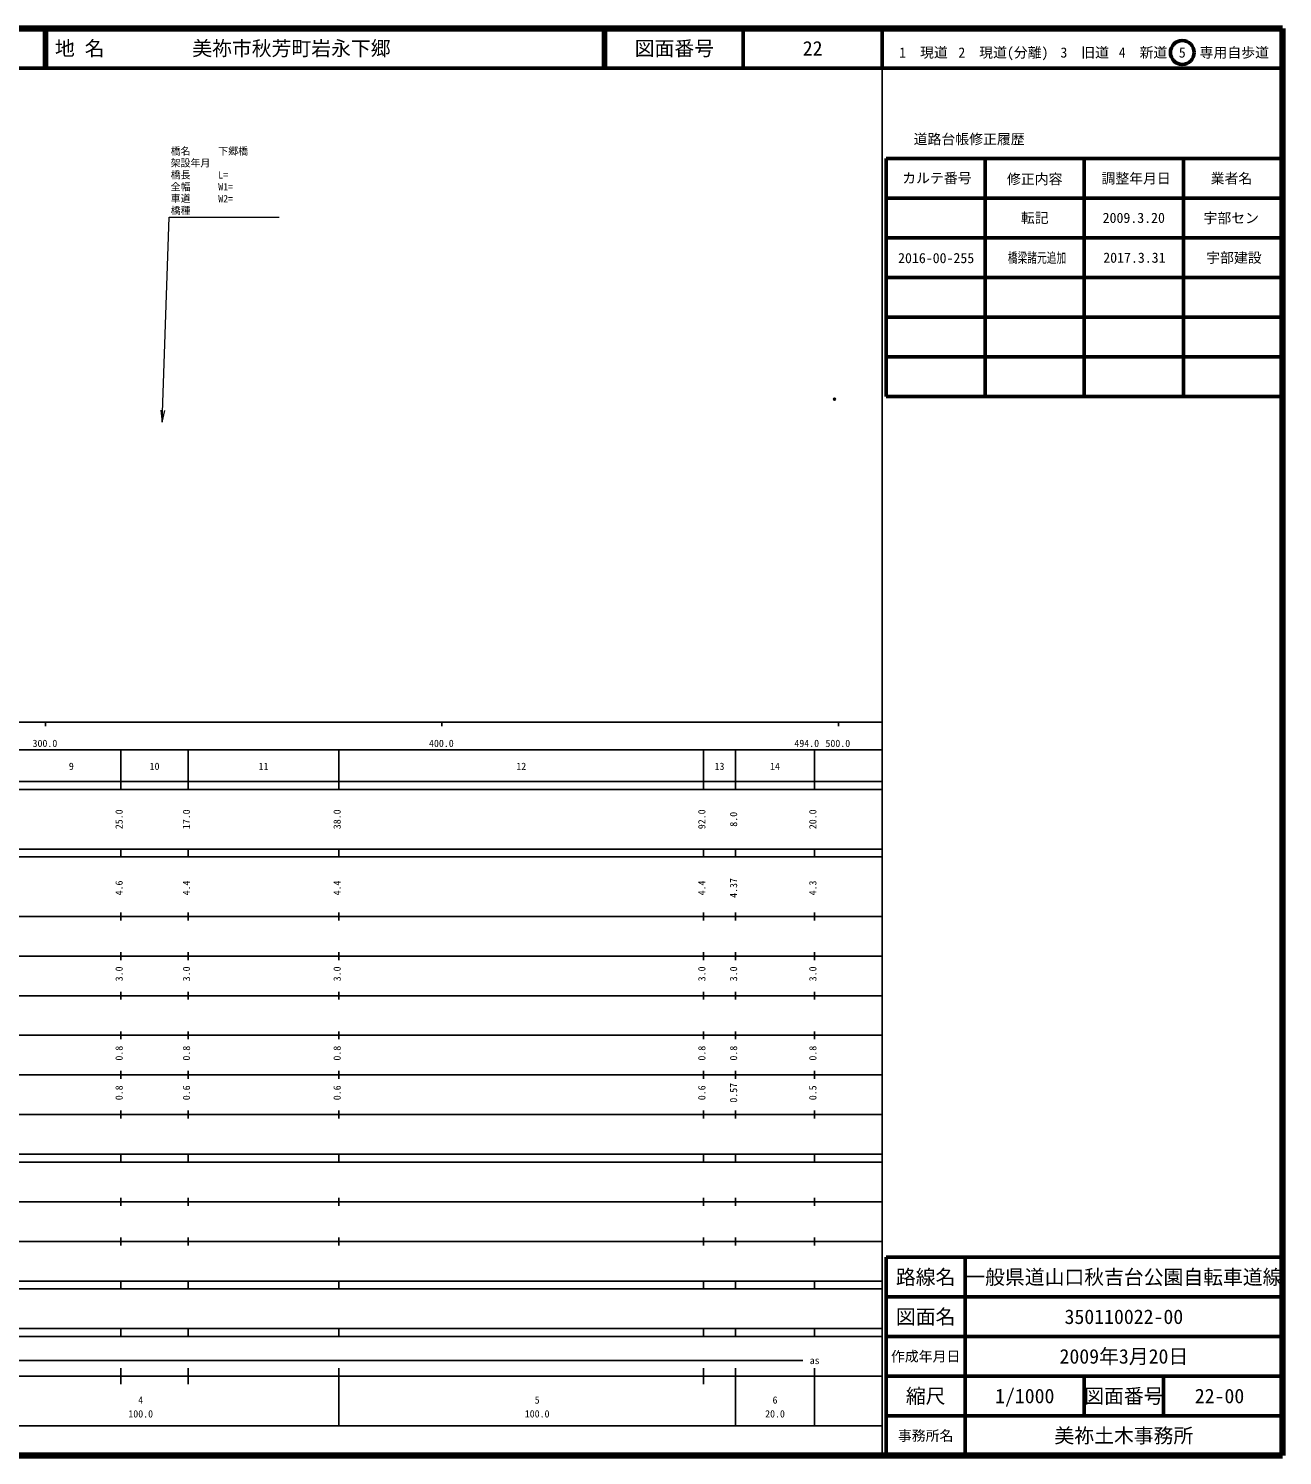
# Model space of a CAD drawing. Units: millimetres on the paper, with parts at other scales. Extents: x 40 to 680, y 20 to 380.
# Drawn here: x 363.7 to 680, y 20 to 380 of the extents above; entities that cross this region are included whole.
import ezdxf
from ezdxf.enums import TextEntityAlignment as Align

# ---------------------------------------------------------------- set-up
doc = ezdxf.new("R2010")
doc.units = ezdxf.units.MM
doc.header["$PDMODE"] = 32
doc.header["$PDSIZE"] = 0.5
doc.layers.add('M-OTRS', color=6, linetype='Continuous')
doc.layers.add('M-STR-HTXT', color=7, linetype='Continuous')
for name, color, linetype, lineweight in [('M-TTL', 2, 'Continuous', 140), ('M-TTL-BAND', 7, 'Continuous', 25), ('M-TTL-FRAM', 2, 'Continuous', 50), ('M-TTL-LINE', 7, 'Continuous', 50), ('M-TTL-TXT', 7, 'Continuous', 13)]:
    doc.layers.add(name, color=color, linetype=linetype, lineweight=lineweight)
doc.styles.add('ＭＳ ゴシック', font='')
doc.styles.get('ＭＳ ゴシック').set_extended_font_data('MS Gothic')

# ---------------------------------------------------------------- blocks, each defined once
blk = doc.blocks.new('open_arrow')
at = {"color": 0, "linetype": 'Continuous', "lineweight": -2}
blk.add_lwpolyline([(7.5, 1.25), (0, 0), (7.5, -1.25)], dxfattribs=at)

msp = doc.modelspace()

# ---------------------------------------------------------------- linework, layer by layer
at = {"layer": 'M-OTRS'}
msp.add_point((567.008, 286.485), dxfattribs=at)
at = {"layer": 'M-TTL'}
for p, q in [((680, 380), (40, 380)), ((680, 20), (680, 380)), ((40, 20), (680, 20))]:
    msp.add_line(p, q, dxfattribs=at)
at = {"layer": 'M-TTL-BAND'}
for p, q in [((579, 20), (579, 370)), ((40, 205), (579, 205)), ((368, 205), (368, 204)), ((468, 205), (468, 204)), ((568, 205), (568, 204)), ((68, 198), (579, 198)), ((387, 188), (387, 198)), ((404, 188), (404, 198)), ((442, 188), (442, 198)), ((534, 188), (534, 198)), ((542, 188), (542, 198)), ((562, 188), (562, 198)), ((40, 190), (579, 190)), ((40, 188), (579, 188)), ((40, 173), (579, 173)), ((387, 171), (387, 173)), ((404, 171), (404, 173)), ((442, 171), (442, 173)), ((534, 171), (534, 173)), ((542, 171), (542, 173)), ((562, 171), (562, 173)), ((40, 171), (579, 171)), ((40, 156), (579, 156)), ((387, 155), (387, 157)), ((404, 155), (404, 157)), ((442, 155), (442, 157)), ((534, 155), (534, 157)), ((542, 155), (542, 157)), ((562, 155), (562, 157)), ((46, 146), (579, 146)), ((387, 145), (387, 147)), ((404, 145), (404, 147)), ((442, 145), (442, 147)), ((534, 145), (534, 147)), ((542, 145), (542, 147)), ((562, 145), (562, 147)), ((387, 135), (387, 137)), ((404, 135), (404, 137)), ((442, 135), (442, 137)), ((534, 135), (534, 137)), ((542, 135), (542, 137)), ((562, 135), (562, 137)), ((52, 136), (579, 136)), ((46, 126), (579, 126)), ((387, 125), (387, 127)), ((404, 125), (404, 127)), ((442, 125), (442, 127)), ((534, 125), (534, 127)), ((542, 125), (542, 127)), ((562, 125), (562, 127)), ((52, 116), (579, 116)), ((387, 115), (387, 117)), ((404, 115), (404, 117)), ((442, 115), (442, 117)), ((534, 115), (534, 117)), ((542, 115), (542, 117)), ((562, 115), (562, 117)), ((46, 106), (579, 106)), ((387, 105), (387, 107)), ((404, 105), (404, 107)), ((442, 105), (442, 107)), ((534, 105), (534, 107)), ((542, 105), (542, 107)), ((562, 105), (562, 107)), ((40, 96), (579, 96)), ((40, 94), (579, 94)), ((387, 94), (387, 96)), ((404, 94), (404, 96)), ((442, 94), (442, 96)), ((534, 94), (534, 96)), ((542, 94), (542, 96)), ((562, 94), (562, 96)), ((49, 84), (579, 84)), ((387, 83), (387, 85)), ((404, 83), (404, 85)), ((442, 83), (442, 85)), ((534, 83), (534, 85)), ((542, 83), (542, 85)), ((562, 83), (562, 85)), ((40, 74), (579, 74)), ((387, 73), (387, 75)), ((404, 73), (404, 75)), ((442, 73), (442, 75)), ((534, 73), (534, 75)), ((542, 73), (542, 75)), ((562, 73), (562, 75)), ((40, 64), (579, 64)), ((40, 62), (579, 62)), ((387, 62), (387, 64)), ((404, 62), (404, 64)), ((442, 62), (442, 64)), ((534, 62), (534, 64)), ((542, 62), (542, 64)), ((562, 62), (562, 64)), ((40, 52), (579, 52)), ((387, 50), (387, 52)), ((404, 50), (404, 52)), ((442, 50), (442, 52)), ((534, 50), (534, 52)), ((542, 50), (542, 52)), ((562, 50), (562, 52)), ((40, 50), (579, 50)), ((71, 44), (559, 44)), ((40, 40), (579, 40)), ((387, 38), (387, 42)), ((404, 38), (404, 42)), ((442, 27.5), (442, 42)), ((534, 38), (534, 42)), ((542, 27.5), (542, 42)), ((562, 27.5), (562, 42)), ((68, 27.5), (579, 27.5))]:
    msp.add_line(p, q, dxfattribs=at)
at = {"layer": 'M-TTL-FRAM'}
for p, q in [((580, 347.197), (580, 287.197)), ((580, 347.197), (680, 347.197)), ((580, 287.197), (680, 287.197)), ((680, 70), (580, 70)), ((580, 70), (580, 20))]:
    msp.add_line(p, q, dxfattribs=at)
at = {"layer": 'M-TTL-LINE'}
for p, q in [((367.75, 380), (367.75, 370)), ((368.25, 380), (368.25, 370)), ((508.747, 380), (508.747, 370)), ((509.247, 380), (509.247, 370)), ((543.997, 380), (543.997, 370)), ((579, 380), (579, 370)), ((40, 370), (680, 370)), ((605, 347.197), (605, 287.197)), ((630, 347.197), (630, 287.197)), ((655, 347.197), (655, 287.197)), ((580, 337.197), (680, 337.197)), ((580, 327.197), (680, 327.197)), ((580, 317.197), (680, 317.197)), ((580, 307.197), (680, 307.197)), ((580, 297.197), (680, 297.197)), ((600, 70), (600, 20)), ((680, 60), (580, 60)), ((680, 50), (580, 50)), ((680, 40), (580, 40)), ((630, 40), (630, 30)), ((650, 40), (650, 30)), ((680, 30), (580, 30))]:
    msp.add_line(p, q, dxfattribs=at)
msp.add_circle((654.74, 373.958), 3, dxfattribs=at)
at = {"layer": 'M-TTL-TXT'}
msp.add_lwpolyline([(397.444, 280.663), (399.211, 332.436), (426.953, 332.436)], dxfattribs=at)

# ---------------------------------------------------------------- block references
at = {"layer": 'M-TTL-TXT', "xscale": 0.4, "yscale": 0.4, "rotation": 88}
msp.add_blockref('open_arrow', (397.444, 280.663), dxfattribs=at)

# ---------------------------------------------------------------- texts
at = {"layer": 'M-STR-HTXT', "style": 'ＭＳ ゴシック'}
for s, p in [('橋名', (399.564, 347.606)), ('下郷橋', (411.564, 347.606)), ('架設年月', (399.564, 344.606)), ('橋長', (399.564, 341.606)), ('L=', (411.564, 341.606)), ('全幅', (399.564, 338.606)), ('W1=', (411.564, 338.606)), ('橋種', (399.564, 332.606)), ('車道', (399.564, 335.666)), ('W2=', (411.564, 335.606))]:
    msp.add_text(s, height=1.833, dxfattribs=at).set_placement(p, align=Align.BOTTOM_LEFT)
at = {"layer": 'M-TTL-BAND', "style": 'ＭＳ ゴシック'}
for s, p in [('300.0', (367.844, 198.195)), ('400.0', (467.844, 198.195)), ('494.0', (560, 198.195)), ('500.0', (567.844, 198.195)), ('9', (374.5, 192.405)), ('10', (395.5, 192.405)), ('11', (423, 192.405)), ('12', (488, 192.405)), ('13', (538, 192.405)), ('14', (552, 192.405)), ('as', (562, 42.5)), ('4', (392, 32.523)), ('5', (492, 32.523)), ('6', (552, 32.523)), ('100.0', (392, 29.033)), ('100.0', (492, 29.033)), ('20.0', (552, 29.033))]:
    msp.add_text(s, height=1.833, dxfattribs=at).set_placement(p, align=Align.BOTTOM_CENTER)
for s, p in [('25.0', (388, 180.5)), ('17.0', (405, 180.5)), ('38.0', (443, 180.5)), ('92.0', (535, 180.5)), ('8.0', (543, 180.5)), ('20.0', (563, 180.5)), ('4.6', (388, 163.174)), ('4.4', (405, 163.174)), ('4.4', (443, 163.174)), ('4.4', (535, 163.174)), ('4.37', (543, 163.174)), ('4.3', (563, 163.174)), ('3.0', (388, 141.5)), ('3.0', (405, 141.5)), ('3.0', (443, 141.5)), ('3.0', (535, 141.5)), ('3.0', (543, 141.5)), ('3.0', (563, 141.5)), ('0.8', (388, 121.5)), ('0.8', (405, 121.5)), ('0.8', (443, 121.5)), ('0.8', (535, 121.5)), ('0.8', (543, 121.5)), ('0.8', (563, 121.5)), ('0.8', (388, 111.5)), ('0.6', (405, 111.5)), ('0.6', (443, 111.5)), ('0.6', (535, 111.5)), ('0.57', (543, 111.5)), ('0.5', (563, 111.5))]:
    msp.add_text(s, height=1.833, rotation=90, dxfattribs=at).set_placement(p, align=Align.BOTTOM_CENTER)
at = {"layer": 'M-TTL-TXT', "style": 'ＭＳ ゴシック'}
for s, p in [('地 名', (370.38, 375)), ('美祢市秋芳町岩永下郷', (405.024, 375))]:
    msp.add_text(s, height=3.666, dxfattribs=at).set_placement(p, align=Align.MIDDLE_LEFT)
for s, height, p in [('図面番号', 3.666, (526.622, 375)), ('22', 3.666, (561.497, 375)), ('1\u3000現道', 2.566, (589.448, 373.958)), ('2\u3000現道(分離)', 2.566, (609.619, 373.958)), ('3\u3000旧道', 2.566, (630.121, 373.958)), ('4\u3000新道', 2.566, (644.824, 373.958)), ('5\u3000専用自歩道', 2.566, (665.228, 373.958)), ('道路台帳修正履歴', 2.566, (600.968, 352.113)), ('カルテ番号', 2.566, (592.839, 342.277)), ('修正内容', 2.566, (617.509, 342.023)), ('調整年月日', 2.566, (643.089, 342.197)), ('業者名', 2.566, (667.134, 342.197)), ('転記', 2.566, (617.5, 332.245)), ('2009.3.20', 2.566, (642.5, 332.245)), ('宇部セン', 2.566, (667.077, 332.189)), ('路線名', 3.666, (590, 65)), ('路線名', 3.666, (590, 65)), ('一般県道山口秋吉台公園自転車道線', 3.666, (640, 65)), ('図面名', 3.666, (590, 55)), ('図面名', 3.666, (590, 55)), ('350110022-00', 3.666, (640, 55)), ('2009年3月20日', 3.666, (640, 45)), ('作成年月日', 2.566, (590, 45)), ('作成年月日', 2.566, (590, 45)), ('縮尺', 3.666, (590, 35)), ('縮尺', 3.666, (590, 35)), ('1/1000', 3.666, (615, 35)), ('図面番号', 3.666, (640, 35)), ('図面番号', 3.666, (640, 35)), ('22-00', 3.666, (664.125, 35)), ('事務所名', 2.566, (590, 25)), ('事務所名', 2.566, (590, 25)), ('美祢土木事務所', 3.666, (640, 25))]:
    msp.add_text(s, height=height, dxfattribs=at).set_placement(p, align=Align.MIDDLE_CENTER)
for s, p in [('2016-00-255', (583.046, 320.044)), ('2017.3.31', (634.796, 320.138))]:
    msp.add_text(s, height=2.566, dxfattribs=at).set_placement(p, align=Align.BOTTOM_LEFT)
at = {"layer": 'M-TTL-TXT', "style": 'ＭＳ ゴシック', "width": 0.7}
msp.add_text('橋梁諸元追加', height=2.566, dxfattribs=at).set_placement((610.749, 320.138), align=Align.BOTTOM_LEFT)
at = {"layer": 'M-TTL-TXT', "style": 'ＭＳ ゴシック'}
msp.add_text('宇部建設', height=2.566, dxfattribs=at).set_placement((667.758, 320.138), align=Align.BOTTOM_CENTER)

doc.saveas('drawing.dxf')
